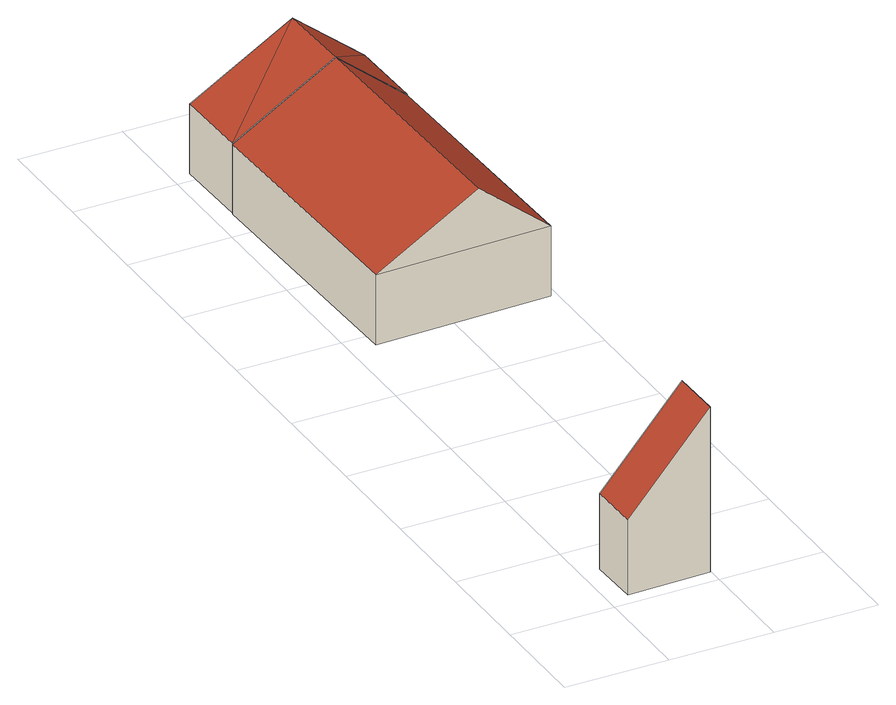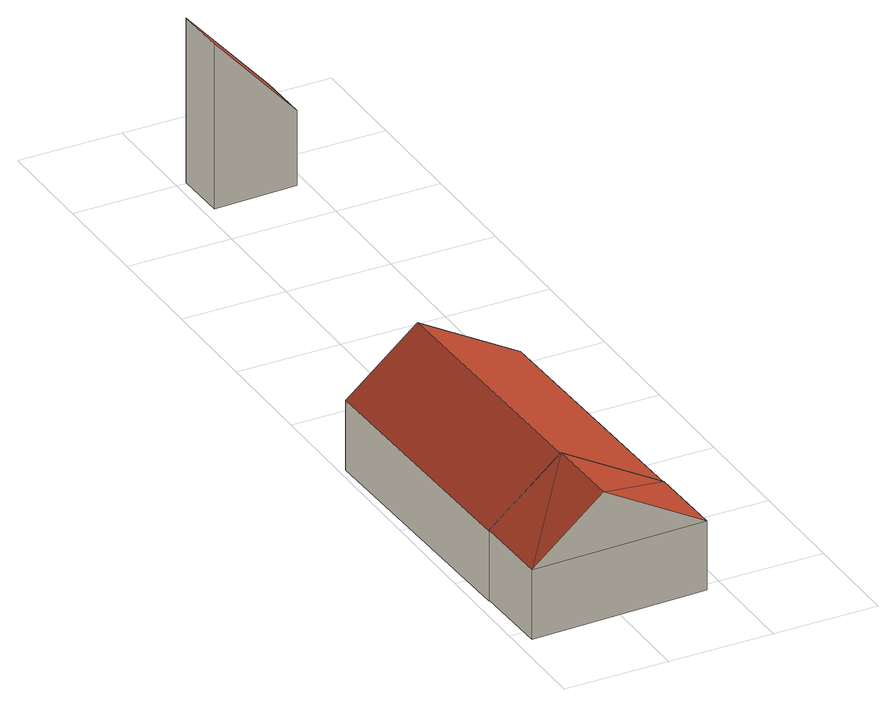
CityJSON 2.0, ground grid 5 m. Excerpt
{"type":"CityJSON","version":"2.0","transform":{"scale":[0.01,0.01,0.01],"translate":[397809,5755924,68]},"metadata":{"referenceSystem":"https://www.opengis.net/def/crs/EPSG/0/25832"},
"CityObjects":{
"building1":{"type":"Building","attributes":{"Gemeindeschluessel":"05515000","Geometrietyp2DReferenz":"3000","function":"51009_1610","roofType":"2100","measuredHeight":8.1},"geometry":[{"type":"Solid","lod":"2","boundaries":[[[[0,1,2,3]],[[4,5,1,0]],[[6,7,5,4]],[[3,2,7,6]],[[4,0,3,6]],[[1,5,7,2]]]],"semantics":{"surfaces":[{"type":"WallSurface"},{"type":"RoofSurface"},{"type":"GroundSurface"}],"values":[[0,0,0,0,1,2]]}}]},
"building2":{"type":"Building","attributes":{"Gemeindeschluessel":"05515000","Geometrietyp2DReferenz":"3000","function":"31001_2700","roofType":"3100","measuredHeight":6.26},"geometry":[{"type":"Solid","lod":"2","boundaries":[[[[8,9,10,11]],[[12,13,9,8]],[[14,15,13,12]],[[11,10,15,14]],[[8,16,12]],[[14,17,11]],[[11,17,16,8]],[[12,16,17,14]],[[9,13,15,10]]]],"semantics":{"surfaces":[{"type":"WallSurface"},{"type":"RoofSurface"},{"type":"GroundSurface"}],"values":[[0,0,0,0,0,0,1,1,2]]}}]},
"building3":{"type":"Building","attributes":{"Gemeindeschluessel":"05515000","Geometrietyp2DReferenz":"3000","function":"31001_2700","roofType":"3100","measuredHeight":6.25},"geometry":[{"type":"Solid","lod":"2","boundaries":[[[[18,19,20,21]],[[22,23,19,18]],[[24,25,23,22]],[[21,20,25,24]],[[18,26,22]],[[24,27,21]],[[21,27,26]],[[26,18,21]],[[27,24,22]],[[22,26,27]],[[19,23,25,20]]]],"semantics":{"surfaces":[{"type":"WallSurface"},{"type":"RoofSurface"},{"type":"GroundSurface"}],"values":[[0,0,0,0,0,0,1,1,1,1,2]]}}]}
},
"vertices":[
[475,33,894],[475,33,85],[471,283,85],[471,283,895],[76,21,455],[76,21,85],[71,272,454],[71,272,85],
[971,2439,399],[971,2439,57],[941,3693,57],[941,3693,399],[123,2419,399],[123,2419,57],[93,3673,399],[93,3673,57],[623,2431,683],[593,3685,683],
[84,4049,403],[84,4049,62],[93,3673,62],[93,3673,403],[932,4070,403],[932,4070,62],[941,3693,403],[941,3693,62],[582,4061,686],[591,3685,686]
]}
